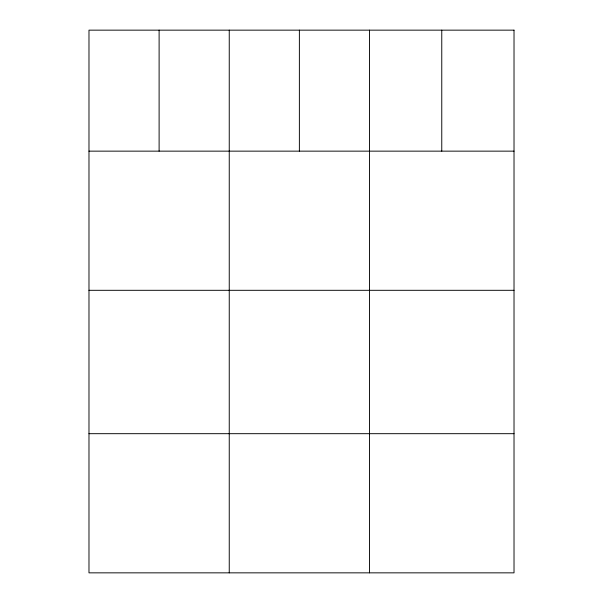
<?xml version="1.0" encoding="UTF-8"?>
<svg xmlns="http://www.w3.org/2000/svg" width="603" height="603" viewBox="0 0 603 603"><rect width="100%" height="100%" fill="white"/><g stroke="black" fill="none" stroke-linecap="round" stroke-linejoin="round"><path stroke-width="0.9" d="M88.98 151.142L514.02 151.142M88.98 290.307L514.02 290.307M88.98 433.685L514.02 433.685M441.765 30.15L441.765 151.142M369.503 30.15L369.503 572.85M299.374 30.15L299.374 151.142M229.246 30.15L229.246 572.85M159.109 30.15L159.109 151.142M514.02 30.15L88.98 30.15L88.98 572.85L514.02 572.85L514.02 30.15"/></g></svg>
